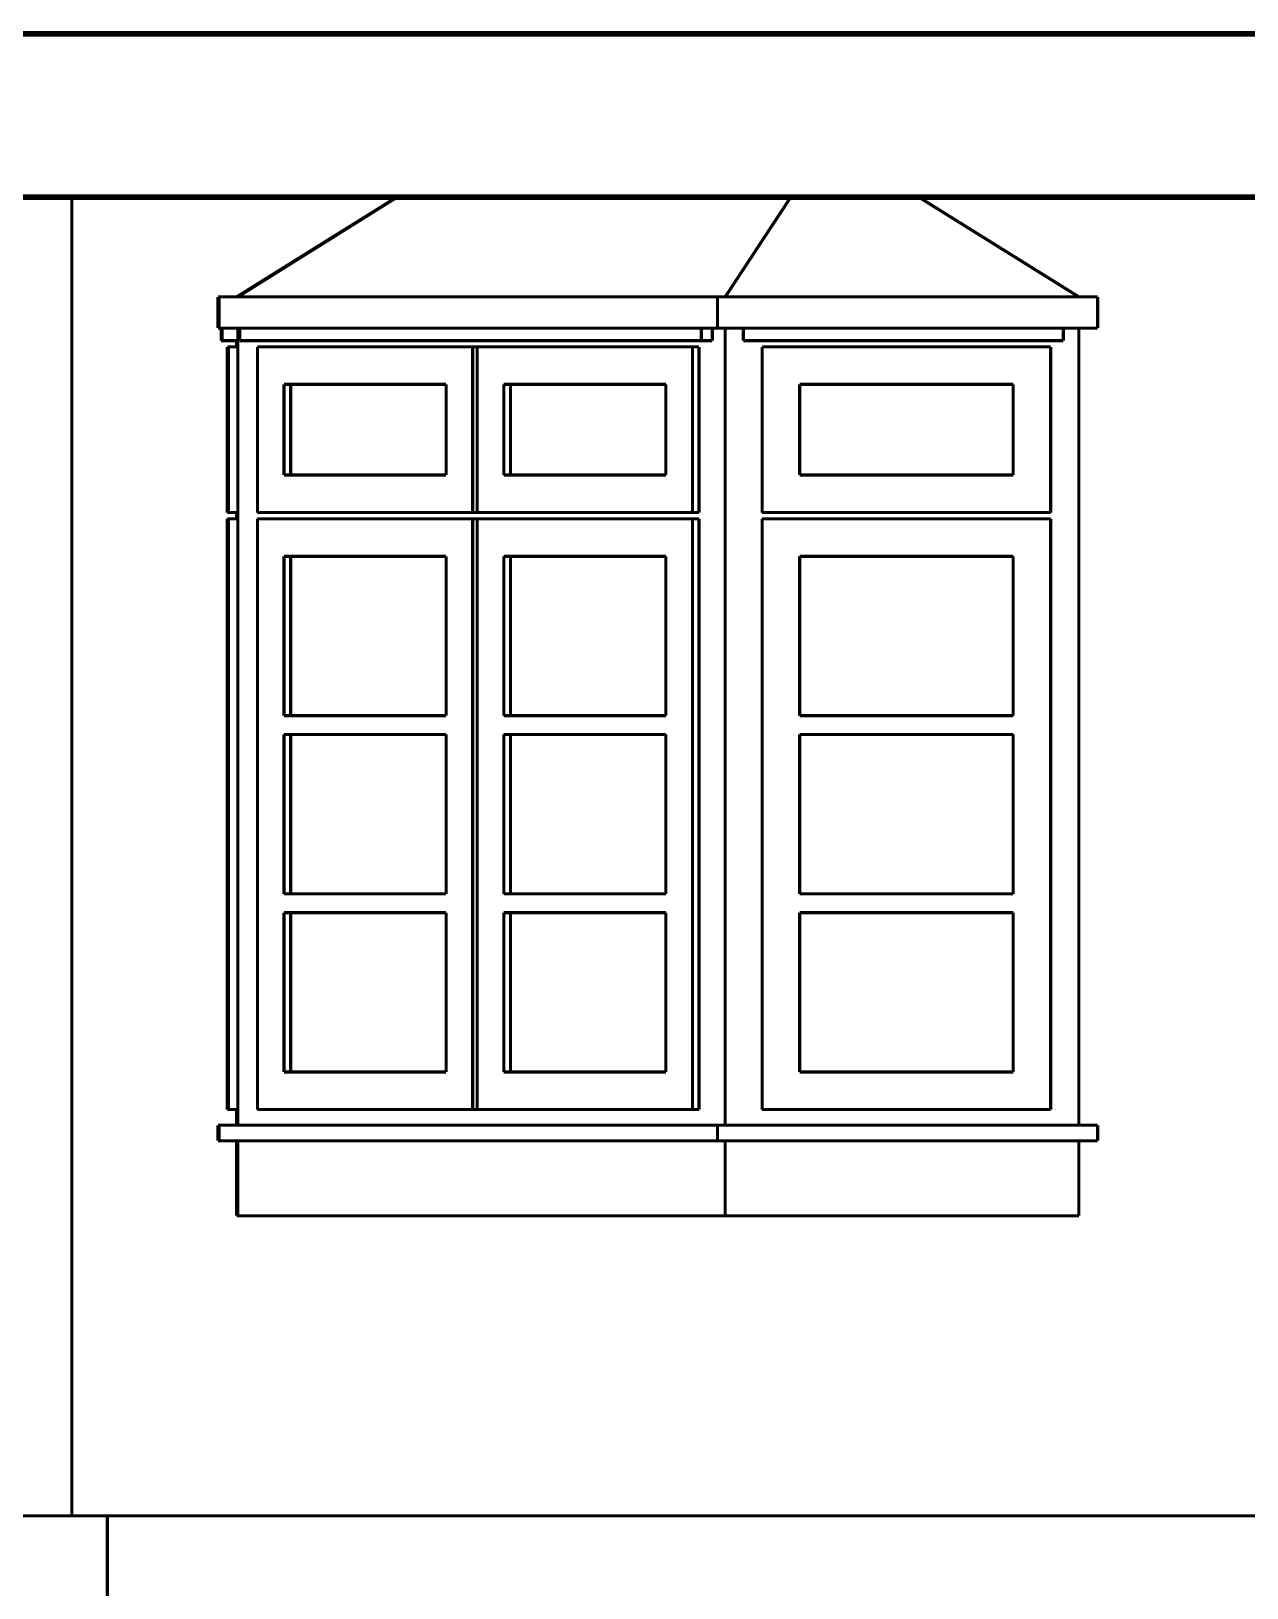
# Model space of a CAD drawing. Extents: x -27.1 to 14.4, y -13.6 to 27.5.
# Drawn here: x -19.628 to -17.683, y -0.884 to 1.607 of the extents above; entities that cross this region are included whole.
import ezdxf

# ---------------------------------------------------------------- set-up
doc = ezdxf.new("R2010")
doc.units = 0
doc.header["$MEASUREMENT"] = 0
for name, color, linetype, lineweight, plot in [('CLOSET', 7, 'Continuous', 0, False), ('CUBIERTAS', 7, 'Continuous', 0, False), ('MUROS_EXTERIORES', 7, 'Continuous', 0, False)]:
    doc.layers.add(name, color=color, linetype=linetype, lineweight=lineweight, plot=plot)

msp = doc.modelspace()

# ---------------------------------------------------------------- linework, layer by layer
at = {"layer": 'CLOSET', "color": 7, "linetype": 'Continuous', "const_width": 0.005}
msp.add_lwpolyline([(-19.5059, -0.7684), (-19.5059, -0.9711)], dxfattribs=at)
at = {"layer": 'CUBIERTAS', "color": 220, "linetype": 'Continuous', "const_width": 0.009}
for points in [[(-20.1719, 1.6022), (-15.0659, 1.6022)], [(-20.1719, 1.3411), (-15.0659, 1.3411)]]:
    msp.add_lwpolyline(points, dxfattribs=at)
at = {"layer": 'MUROS_EXTERIORES', "color": 7, "linetype": 'Continuous', "const_width": 0.005}
for points in [[(-19.5626, 1.3411), (-19.5626, -0.7684)], [(-19.2989, 1.1816), (-19.0429, 1.3411)], [(-19.297, 1.1816), (-19.0422, 1.3411)], [(-18.4125, 1.3411), (-18.5173, 1.1816)], [(-18.2076, 1.3411), (-17.9516, 1.1816)], [(-19.327, 1.1816), (-19.329, 1.1816)], [(-19.329, 1.1316), (-19.329, 1.1816)], [(-18.5296, 1.1816), (-19.327, 1.1816)], [(-19.327, 1.1316), (-19.327, 1.1816)], [(-17.9215, 1.1816), (-18.5296, 1.1816)], [(-18.5296, 1.1316), (-18.5296, 1.1816)], [(-17.9215, 1.1316), (-17.9215, 1.1816)], [(-19.327, 1.1316), (-19.329, 1.1316)], [(-18.5296, 1.1316), (-19.327, 1.1316)], [(-19.3238, 1.1316), (-19.3238, 1.1116)], [(-19.3221, 1.1116), (-19.3221, 1.1316)], [(-19.2971, 1.1116), (-19.2971, 1.1316)], [(-19.297, -0.1434), (-19.297, 1.1316)], [(-19.2941, 1.1316), (-19.2941, 1.1116)], [(-18.5555, 1.1116), (-18.5555, 1.1316)], [(-18.5379, 1.1116), (-18.5379, 1.1316)], [(-17.9215, 1.1316), (-18.5296, 1.1316)], [(-18.5173, -0.1434), (-18.5173, 1.1316)], [(-18.4883, 1.1116), (-18.4883, 1.1316)], [(-18.4882, 1.1116), (-18.4882, 1.1316)], [(-17.9765, 1.1316), (-17.9765, 1.1116)], [(-17.9516, -0.1434), (-17.9516, 1.1316)], [(-19.3238, 1.1116), (-19.3221, 1.1116)], [(-19.3221, 1.1116), (-19.2971, 1.1116)], [(-19.3122, 1.1016), (-19.3138, 1.1016)], [(-19.3138, 1.1016), (-19.3138, 0.8366)], [(-19.3122, 0.8366), (-19.3122, 1.1016)], [(-19.3122, 1.1016), (-19.2972, 1.1016)], [(-19.2989, 1.1016), (-19.2989, 1.1116)], [(-19.2972, 1.1016), (-19.2972, 0.8366)], [(-19.2941, 1.1116), (-18.5555, 1.1116)], [(-18.9213, 1.1016), (-19.2657, 1.1016)], [(-19.2657, 1.1016), (-19.2657, 0.8366)], [(-18.9213, 0.8366), (-18.9213, 1.1016)], [(-18.9213, 1.1016), (-18.9142, 1.1016)], [(-18.5697, 1.1016), (-18.9142, 1.1016)], [(-18.9142, 1.1016), (-18.9142, 0.8366)], [(-18.5697, 0.8366), (-18.5697, 1.1016)], [(-18.5697, 1.1016), (-18.5592, 1.1016)], [(-18.5592, 1.1016), (-18.5592, 0.8366)], [(-18.5555, 1.1116), (-18.5379, 1.1116)], [(-18.4882, 1.1116), (-18.4883, 1.1116)], [(-17.9765, 1.1116), (-18.4882, 1.1116)], [(-18.4583, 0.8366), (-18.4583, 1.1016)], [(-18.4583, 1.1016), (-17.9966, 1.1016)], [(-18.4583, 1.1016), (-18.4583, 1.1016)], [(-18.4583, 1.1016), (-18.4583, 0.8366)], [(-17.9966, 1.1016), (-17.9966, 0.8366)], [(-19.3136, 0.8966), (-19.3136, 1.0416)], [(-19.3136, 1.0416), (-19.3124, 1.0416)], [(-19.3124, 1.0416), (-19.3124, 0.8966)], [(-19.2232, 0.8966), (-19.2232, 1.0416)], [(-19.2232, 1.0416), (-18.9639, 1.0416)], [(-19.2126, 1.0416), (-19.2126, 0.8966)], [(-18.9639, 1.0416), (-18.9639, 0.8966)], [(-18.8716, 0.8966), (-18.8716, 1.0416)], [(-18.8716, 1.0416), (-18.6123, 1.0416)], [(-18.861, 1.0416), (-18.861, 0.8966)], [(-18.6123, 1.0416), (-18.6123, 0.8966)], [(-18.0566, 1.0416), (-18.3983, 1.0416)], [(-18.3983, 1.0416), (-18.3983, 0.8966)], [(-18.0566, 0.8966), (-18.0566, 1.0416)], [(-18.0566, 1.0416), (-18.0566, 0.8966)], [(-19.3124, 0.8966), (-19.3136, 0.8966)], [(-18.9639, 0.8966), (-19.2232, 0.8966)], [(-18.6123, 0.8966), (-18.8716, 0.8966)], [(-18.3983, 0.8966), (-18.0566, 0.8966)], [(-19.3138, 0.8366), (-19.3122, 0.8366)], [(-19.3122, 0.8266), (-19.3138, 0.8266)], [(-19.3138, 0.8266), (-19.3138, -0.1184)], [(-19.3122, 0.8366), (-19.2988, 0.8366)], [(-19.3122, -0.1184), (-19.3122, 0.8266)], [(-19.3122, 0.8266), (-19.2972, 0.8266)], [(-19.2989, 0.8266), (-19.2989, 0.8366)], [(-19.2972, 0.8366), (-19.2988, 0.8366)], [(-19.2972, 0.8266), (-19.2972, -0.1184)], [(-19.2657, 0.8366), (-19.2552, 0.8366)], [(-18.9213, 0.8266), (-19.2657, 0.8266)], [(-19.2657, 0.8266), (-19.2657, -0.1184)], [(-18.9142, 0.8366), (-19.2552, 0.8366)], [(-18.9213, -0.1184), (-18.9213, 0.8266)], [(-18.9213, 0.8266), (-18.9142, 0.8266)], [(-18.9142, 0.8366), (-18.9036, 0.8366)], [(-18.5697, 0.8266), (-18.9142, 0.8266)], [(-18.9142, 0.8266), (-18.9142, -0.1184)], [(-18.9036, 0.8366), (-18.5697, 0.8366)], [(-18.5697, 0.8366), (-18.5592, 0.8366)], [(-18.5697, -0.1184), (-18.5697, 0.8266)], [(-18.5697, 0.8266), (-18.5592, 0.8266)], [(-18.5592, 0.8266), (-18.5592, -0.1184)], [(-17.9966, 0.8366), (-18.4583, 0.8366)], [(-18.4583, 0.8366), (-18.4583, 0.8366)], [(-18.4583, -0.1184), (-18.4583, 0.8266)], [(-18.4583, 0.8266), (-17.9966, 0.8266)], [(-18.4583, 0.8266), (-18.4583, 0.8266)], [(-18.4583, 0.8266), (-18.4583, -0.1184)], [(-17.9966, 0.8366), (-17.9966, 0.8366)], [(-17.9966, 0.8266), (-17.9966, -0.1184)], [(-19.3136, 0.5116), (-19.3136, 0.7666)], [(-19.3136, 0.7666), (-19.3124, 0.7666)], [(-19.3124, 0.7666), (-19.3124, 0.5116)], [(-19.2232, 0.5116), (-19.2232, 0.7666)], [(-19.2232, 0.7666), (-18.9639, 0.7666)], [(-19.2126, 0.7666), (-19.2126, 0.5116)], [(-18.9639, 0.7666), (-18.9639, 0.5116)], [(-18.8716, 0.5116), (-18.8716, 0.7666)], [(-18.8716, 0.7666), (-18.6123, 0.7666)], [(-18.861, 0.7666), (-18.861, 0.5116)], [(-18.6123, 0.7666), (-18.6123, 0.5116)], [(-18.0566, 0.7666), (-18.3983, 0.7666)], [(-18.3983, 0.7666), (-18.3983, 0.5116)], [(-18.0566, 0.5116), (-18.0566, 0.7666)], [(-18.0566, 0.7666), (-18.0566, 0.5116)], [(-19.3124, 0.5116), (-19.3136, 0.5116)], [(-18.9639, 0.5116), (-19.2232, 0.5116)], [(-18.6123, 0.5116), (-18.8716, 0.5116)], [(-18.3983, 0.5116), (-18.0566, 0.5116)], [(-19.3136, 0.2266), (-19.3136, 0.4816)], [(-19.3136, 0.4816), (-19.3124, 0.4816)], [(-19.3124, 0.4816), (-19.3124, 0.2266)], [(-19.2232, 0.2266), (-19.2232, 0.4816)], [(-19.2232, 0.4816), (-18.9639, 0.4816)], [(-19.2126, 0.4816), (-19.2126, 0.2266)], [(-18.9639, 0.4816), (-18.9639, 0.2266)], [(-18.8716, 0.2266), (-18.8716, 0.4816)], [(-18.8716, 0.4816), (-18.6123, 0.4816)], [(-18.861, 0.4816), (-18.861, 0.2266)], [(-18.6123, 0.4816), (-18.6123, 0.2266)], [(-18.0566, 0.4816), (-18.3983, 0.4816)], [(-18.3983, 0.4816), (-18.3983, 0.2266)], [(-18.0566, 0.2266), (-18.0566, 0.4816)], [(-18.0566, 0.4816), (-18.0566, 0.2266)], [(-19.3124, 0.2266), (-19.3136, 0.2266)], [(-18.9639, 0.2266), (-19.2232, 0.2266)], [(-18.6123, 0.2266), (-18.8716, 0.2266)], [(-18.3983, 0.2266), (-18.0566, 0.2266)], [(-19.3136, -0.0584), (-19.3136, 0.1966)], [(-19.3136, 0.1966), (-19.3124, 0.1966)], [(-19.3124, 0.1966), (-19.3124, -0.0584)], [(-19.2232, -0.0584), (-19.2232, 0.1966)], [(-19.2232, 0.1966), (-18.9639, 0.1966)], [(-19.2126, 0.1966), (-19.2126, -0.0584)], [(-18.9639, 0.1966), (-18.9639, -0.0584)], [(-18.8716, -0.0584), (-18.8716, 0.1966)], [(-18.8716, 0.1966), (-18.6123, 0.1966)], [(-18.861, 0.1966), (-18.861, -0.0584)], [(-18.6123, 0.1966), (-18.6123, -0.0584)], [(-18.0566, 0.1966), (-18.3983, 0.1966)], [(-18.3983, 0.1966), (-18.3983, -0.0584)], [(-18.0566, -0.0584), (-18.0566, 0.1966)], [(-18.0566, 0.1966), (-18.0566, -0.0584)], [(-19.3124, -0.0584), (-19.3136, -0.0584)], [(-18.9639, -0.0584), (-19.2232, -0.0584)], [(-18.6123, -0.0584), (-18.8716, -0.0584)], [(-18.3983, -0.0584), (-18.0566, -0.0584)], [(-19.3138, -0.1184), (-19.3122, -0.1184)], [(-19.3122, -0.1184), (-19.2972, -0.1184)], [(-19.2989, -0.1434), (-19.2989, -0.1184)], [(-19.2657, -0.1184), (-18.9213, -0.1184)], [(-18.9213, -0.1184), (-18.9142, -0.1184)], [(-18.9142, -0.1184), (-18.5697, -0.1184)], [(-18.5697, -0.1184), (-18.5592, -0.1184)], [(-17.9966, -0.1184), (-18.4583, -0.1184)], [(-18.4583, -0.1184), (-18.4583, -0.1184)], [(-19.327, -0.1434), (-19.329, -0.1434)], [(-19.329, -0.1684), (-19.329, -0.1434)], [(-19.2764, -0.1434), (-19.327, -0.1434)], [(-19.327, -0.1684), (-19.327, -0.1434)], [(-19.2764, -0.1434), (-18.5379, -0.1434)], [(-18.5296, -0.1434), (-18.5379, -0.1434)], [(-17.9215, -0.1434), (-18.5296, -0.1434)], [(-18.5296, -0.1684), (-18.5296, -0.1434)], [(-17.9215, -0.1684), (-17.9215, -0.1434)], [(-19.329, -0.1684), (-19.2989, -0.1684)], [(-19.297, -0.1684), (-19.327, -0.1684)], [(-19.297, -0.1684), (-19.2989, -0.1684)], [(-19.2989, -0.2884), (-19.2989, -0.1684)], [(-18.5173, -0.1684), (-19.297, -0.1684)], [(-19.297, -0.2884), (-19.297, -0.1684)], [(-17.9215, -0.1684), (-18.5296, -0.1684)], [(-17.9516, -0.1684), (-18.5173, -0.1684)], [(-18.5173, -0.2884), (-18.5173, -0.1684)], [(-17.9516, -0.2884), (-17.9516, -0.1684)], [(-19.297, -0.2884), (-19.2989, -0.2884)], [(-18.5173, -0.2884), (-19.297, -0.2884)], [(-17.9516, -0.2884), (-18.5173, -0.2884)], [(-19.6703, -0.7684), (-19.5626, -0.7684)], [(-19.5626, -0.7684), (-17.4332, -0.7684)]]:
    msp.add_lwpolyline(points, dxfattribs=at)

doc.saveas('drawing.dxf')
